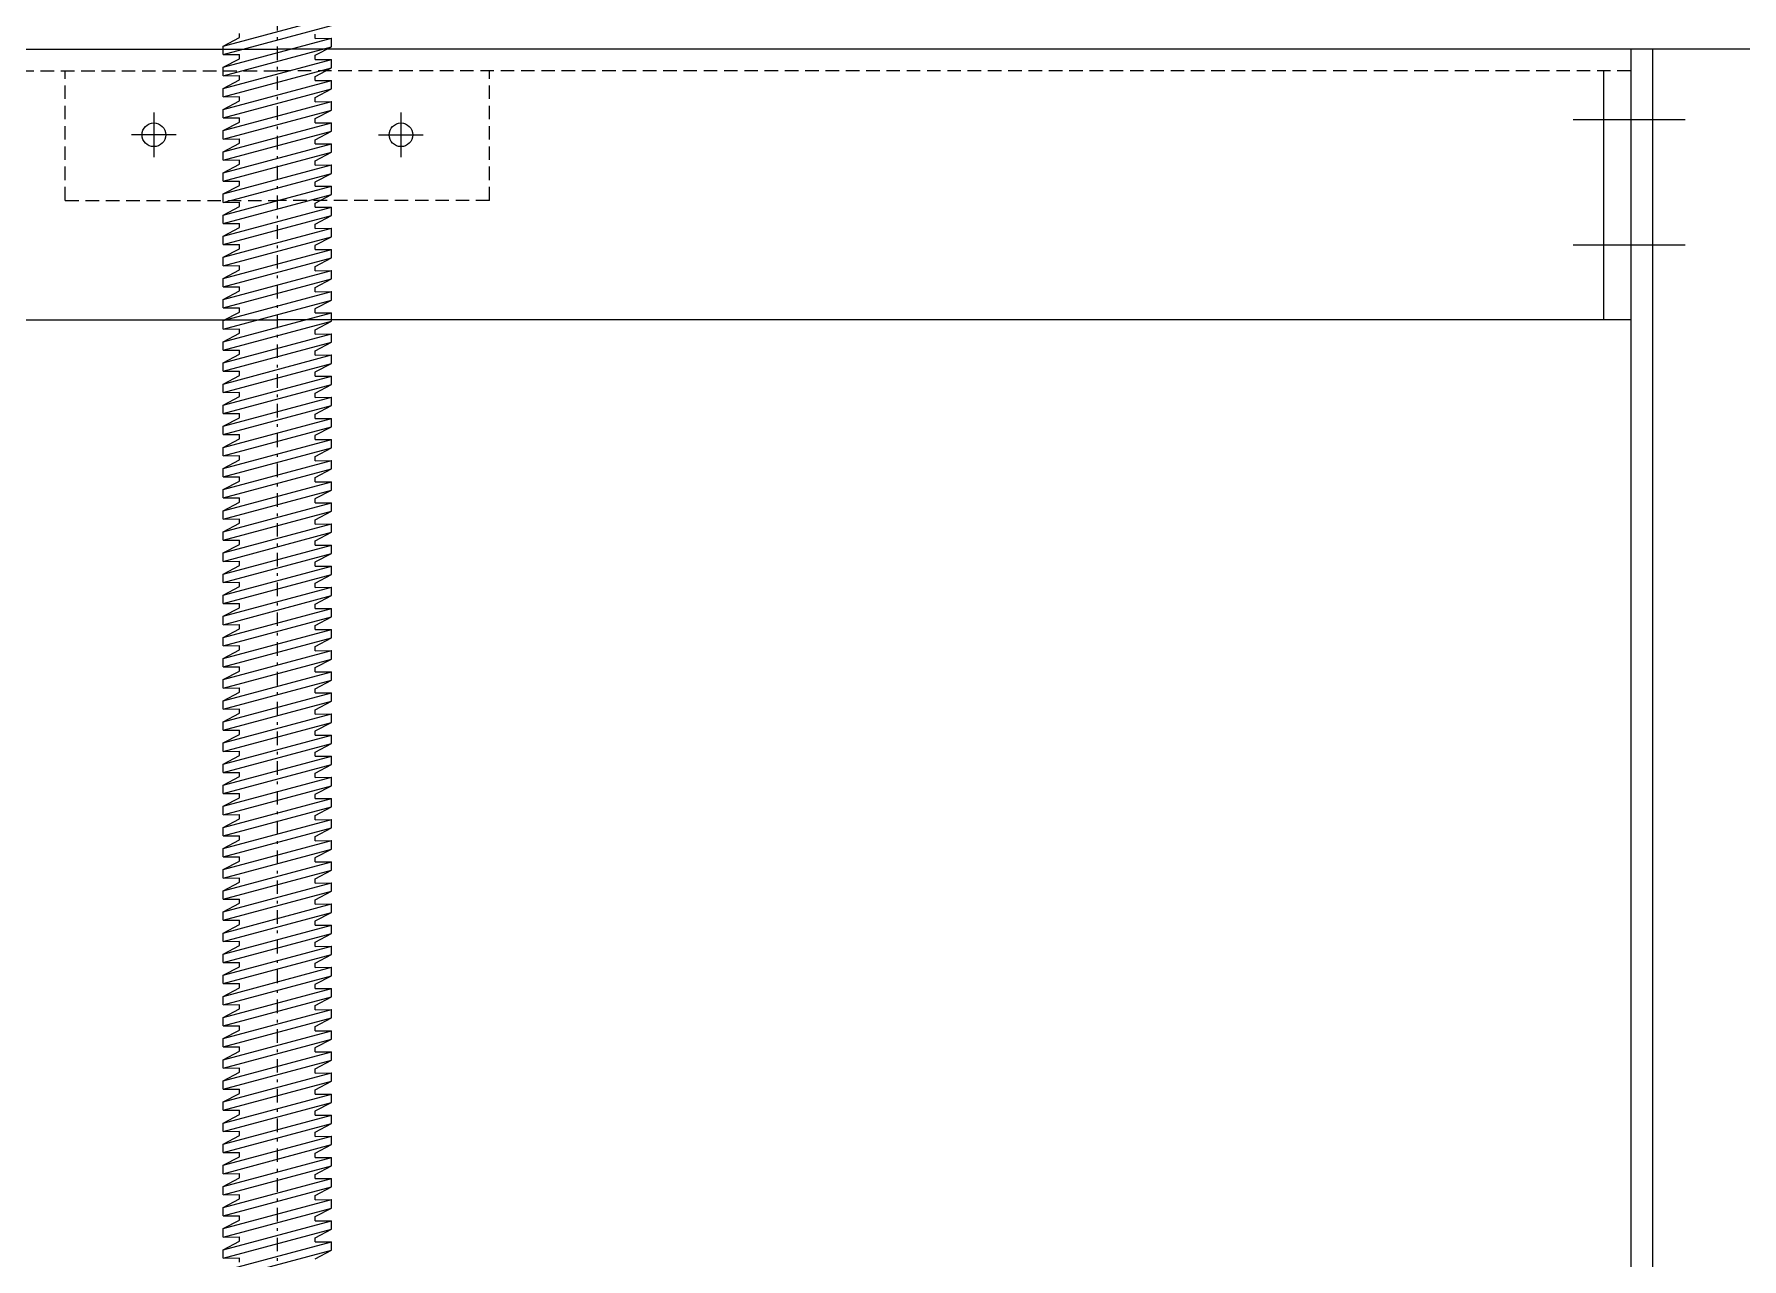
# Model space of a CAD drawing. Header units: metres. Extents: x -50 to 791, y -689 to 584.
# Drawn here: x 114 to 177.1, y 486.5 to 531.8 of the extents above; entities that cross this region are included whole.
import ezdxf

# ---------------------------------------------------------------- set-up
doc = ezdxf.new("R2010")
doc.units = ezdxf.units.M
doc.header["$MEASUREMENT"] = 0
doc.linetypes.add('DASHDOT', pattern=[1, 0.5, -0.25, 0, -0.25])
doc.linetypes.add('DASHED', pattern=[0.75, 0.5, -0.25])

msp = doc.modelspace()

# ---------------------------------------------------------------- linework, layer by layer
at = {"color": 5, "linetype": 'DASHDOT'}
msp.add_line((122.991508, 226.120706), (122.991508, 574), dxfattribs=at)
at = {"color": 1}
for p, q in [((120.991508, 531.337882), (124.991508, 532.409679)), ((120.991508, 531.0273), (124.991508, 532.099096)), ((120.991508, 531.337882), (121.591508, 531.653943)), ((120.991508, 530.557882), (124.991508, 531.629679)), ((120.991508, 531.0273), (120.991508, 531.337882)), ((120.991508, 530.2473), (124.991508, 531.319096)), ((121.591508, 531.653943), (121.591508, 531.809235)), ((124.391508, 531.624201), (124.391508, 531.779493)), ((124.391508, 531.624201), (124.991508, 531.629679)), ((124.391508, 531.003035), (124.991508, 531.319096)), ((124.991508, 531.319096), (124.991508, 531.629679)), ((120.991508, 531.0273), (121.591508, 531.032778)), ((120.991508, 530.557882), (121.591508, 530.873943)), ((120.991508, 529.777882), (124.991508, 530.849679)), ((121.591508, 530.873943), (121.591508, 531.029235)), ((124.391508, 530.844201), (124.391508, 530.999493)), ((124.391508, 530.844201), (124.991508, 530.849679)), ((124.991508, 530.539096), (124.991508, 530.849679)), ((120.991508, 530.2473), (120.991508, 530.557882)), ((120.991508, 529.4673), (124.991508, 530.539096)), ((120.991508, 530.2473), (121.591508, 530.252778)), ((120.991508, 529.777882), (121.591508, 530.093943)), ((120.991508, 528.997882), (124.991508, 530.069679)), ((121.591508, 530.093943), (121.591508, 530.249235)), ((124.391508, 530.223035), (124.991508, 530.539096)), ((124.391508, 530.064201), (124.391508, 530.219493)), ((124.391508, 530.064201), (124.991508, 530.069679)), ((124.991508, 529.759096), (124.991508, 530.069679)), ((120.991508, 529.4673), (120.991508, 529.777882)), ((120.991508, 528.6873), (124.991508, 529.759096)), ((120.991508, 529.4673), (121.591508, 529.472778)), ((120.991508, 528.997882), (121.591508, 529.313943)), ((121.591508, 529.313943), (121.591508, 529.469235)), ((124.391508, 529.443035), (124.991508, 529.759096)), ((124.391508, 529.284201), (124.391508, 529.439493)), ((118.427393, 528.889412), (118.427393, 527.236817)), ((120.991508, 528.217882), (124.991508, 529.289679)), ((120.991508, 528.6873), (120.991508, 528.997882)), ((120.991508, 527.9073), (124.991508, 528.979096)), ((120.991508, 528.6873), (121.591508, 528.692778)), ((121.591508, 528.533943), (121.591508, 528.689235)), ((124.391508, 529.284201), (124.991508, 529.289679)), ((124.391508, 528.663035), (124.991508, 528.979096)), ((124.991508, 528.979096), (124.991508, 529.289679)), ((127.555623, 528.889412), (127.555623, 527.236817)), ((119.253691, 528.063114), (117.601096, 528.063114)), ((120.991508, 528.217882), (121.591508, 528.533943)), ((120.991508, 527.437882), (124.991508, 528.509679)), ((120.991508, 527.9073), (120.991508, 528.217882)), ((120.991508, 527.1273), (124.991508, 528.199096)), ((124.391508, 528.504201), (124.391508, 528.659493)), ((124.391508, 528.504201), (124.991508, 528.509679)), ((124.391508, 527.883035), (124.991508, 528.199096)), ((124.991508, 528.199096), (124.991508, 528.509679)), ((126.729326, 528.063114), (128.381921, 528.063114)), ((120.991508, 527.9073), (121.591508, 527.912778)), ((120.991508, 527.437882), (121.591508, 527.753943)), ((120.991508, 526.657882), (124.991508, 527.729679)), ((120.991508, 527.1273), (120.991508, 527.437882)), ((120.991508, 526.3473), (124.991508, 527.419096)), ((121.591508, 527.753943), (121.591508, 527.909235)), ((124.391508, 527.724201), (124.391508, 527.879493)), ((124.391508, 527.724201), (124.991508, 527.729679)), ((124.391508, 527.103035), (124.991508, 527.419096)), ((124.991508, 527.419096), (124.991508, 527.729679)), ((120.991508, 527.1273), (121.591508, 527.132778)), ((120.991508, 526.657882), (121.591508, 526.973943)), ((120.991508, 525.877882), (124.991508, 526.949679)), ((121.591508, 526.973943), (121.591508, 527.129235)), ((124.391508, 526.944201), (124.391508, 527.099493)), ((124.391508, 526.944201), (124.991508, 526.949679)), ((124.991508, 526.639096), (124.991508, 526.949679)), ((120.991508, 526.3473), (120.991508, 526.657882)), ((120.991508, 525.5673), (124.991508, 526.639096)), ((120.991508, 526.3473), (121.591508, 526.352778)), ((120.991508, 525.877882), (121.591508, 526.193943)), ((120.991508, 525.097882), (124.991508, 526.169679)), ((121.591508, 526.193943), (121.591508, 526.349235)), ((124.391508, 526.323035), (124.991508, 526.639096)), ((124.391508, 526.164201), (124.391508, 526.319493)), ((124.391508, 526.164201), (124.991508, 526.169679)), ((124.991508, 525.859096), (124.991508, 526.169679)), ((120.991508, 525.5673), (120.991508, 525.877882)), ((120.991508, 524.7873), (124.991508, 525.859096)), ((120.991508, 525.5673), (121.591508, 525.572778)), ((121.591508, 525.413943), (121.591508, 525.569235)), ((124.391508, 525.543035), (124.991508, 525.859096)), ((124.391508, 525.384201), (124.391508, 525.539493)), ((120.991508, 525.097882), (121.591508, 525.413943)), ((120.991508, 524.317882), (124.991508, 525.389679)), ((120.991508, 524.7873), (120.991508, 525.097882)), ((120.991508, 524.0073), (124.991508, 525.079096)), ((124.391508, 525.384201), (124.991508, 525.389679)), ((124.391508, 524.763035), (124.991508, 525.079096)), ((124.991508, 525.079096), (124.991508, 525.389679)), ((120.991508, 524.7873), (121.591508, 524.792778)), ((120.991508, 524.317882), (121.591508, 524.633943)), ((120.991508, 523.537882), (124.991508, 524.609679)), ((120.991508, 524.0073), (120.991508, 524.317882)), ((120.991508, 523.2273), (124.991508, 524.299096)), ((121.591508, 524.633943), (121.591508, 524.789235)), ((124.391508, 524.604201), (124.391508, 524.759493)), ((124.391508, 524.604201), (124.991508, 524.609679)), ((124.391508, 523.983035), (124.991508, 524.299096)), ((124.991508, 524.299096), (124.991508, 524.609679)), ((120.991508, 524.0073), (121.591508, 524.012778)), ((120.991508, 523.537882), (121.591508, 523.853943)), ((120.991508, 522.757882), (124.991508, 523.829679)), ((121.591508, 523.853943), (121.591508, 524.009235)), ((124.391508, 523.824201), (124.391508, 523.979493)), ((124.391508, 523.824201), (124.991508, 523.829679)), ((124.991508, 523.519096), (124.991508, 523.829679)), ((120.991508, 523.2273), (120.991508, 523.537882)), ((120.991508, 522.4473), (124.991508, 523.519096)), ((120.991508, 523.2273), (121.591508, 523.232778)), ((120.991508, 522.757882), (121.591508, 523.073943)), ((120.991508, 521.977882), (124.991508, 523.049679)), ((121.591508, 523.073943), (121.591508, 523.229235)), ((124.391508, 523.203035), (124.991508, 523.519096)), ((124.391508, 523.044201), (124.391508, 523.199493)), ((124.391508, 523.044201), (124.991508, 523.049679)), ((124.991508, 522.739096), (124.991508, 523.049679)), ((120.991508, 522.4473), (120.991508, 522.757882)), ((120.991508, 521.6673), (124.991508, 522.739096)), ((120.991508, 522.4473), (121.591508, 522.452778)), ((121.591508, 522.293943), (121.591508, 522.449235)), ((124.391508, 522.423035), (124.991508, 522.739096)), ((124.391508, 522.264201), (124.391508, 522.419493)), ((120.991508, 521.977882), (121.591508, 522.293943)), ((120.991508, 521.197882), (124.991508, 522.269679)), ((120.991508, 521.6673), (120.991508, 521.977882)), ((120.991508, 520.8873), (124.991508, 521.959096)), ((124.391508, 522.264201), (124.991508, 522.269679)), ((124.391508, 521.643035), (124.991508, 521.959096)), ((124.991508, 521.959096), (124.991508, 522.269679)), ((120.991508, 521.6673), (121.591508, 521.672778)), ((120.991508, 521.197882), (121.591508, 521.513943)), ((120.991508, 520.417882), (124.991508, 521.489679)), ((120.991508, 520.8873), (120.991508, 521.197882)), ((120.991508, 520.1073), (124.991508, 521.179096)), ((121.591508, 521.513943), (121.591508, 521.669235)), ((124.391508, 521.484201), (124.391508, 521.639493)), ((124.391508, 521.484201), (124.991508, 521.489679)), ((124.391508, 520.863035), (124.991508, 521.179096)), ((124.991508, 521.179096), (124.991508, 521.489679)), ((120.991508, 520.8873), (121.591508, 520.892778)), ((120.991508, 520.417882), (121.591508, 520.733943)), ((120.991508, 519.637882), (124.991508, 520.709679)), ((121.591508, 520.733943), (121.591508, 520.889235)), ((124.391508, 520.704201), (124.391508, 520.859493)), ((124.391508, 520.704201), (124.991508, 520.709679)), ((124.991508, 520.399096), (124.991508, 520.709679)), ((120.991508, 520.1073), (120.991508, 520.417882)), ((120.991508, 519.3273), (124.991508, 520.399096)), ((120.991508, 520.1073), (121.591508, 520.112778)), ((120.991508, 519.637882), (121.591508, 519.953943)), ((120.991508, 518.857882), (124.991508, 519.929679)), ((121.591508, 519.953943), (121.591508, 520.109235)), ((124.391508, 520.083035), (124.991508, 520.399096)), ((124.391508, 519.924201), (124.391508, 520.079493)), ((124.391508, 519.924201), (124.991508, 519.929679)), ((124.991508, 519.619096), (124.991508, 519.929679)), ((120.991508, 519.3273), (120.991508, 519.637882)), ((120.991508, 518.5473), (124.991508, 519.619096)), ((120.991508, 519.3273), (121.591508, 519.332778)), ((121.591508, 519.173943), (121.591508, 519.329235)), ((124.391508, 519.303035), (124.991508, 519.619096)), ((124.391508, 519.144201), (124.391508, 519.299493)), ((120.991508, 518.857882), (121.591508, 519.173943)), ((120.991508, 518.077882), (124.991508, 519.149679)), ((120.991508, 518.5473), (120.991508, 518.857882)), ((120.991508, 517.7673), (124.991508, 518.839096)), ((124.391508, 519.144201), (124.991508, 519.149679)), ((124.391508, 518.523035), (124.991508, 518.839096)), ((124.991508, 518.839096), (124.991508, 519.149679)), ((120.991508, 518.5473), (121.591508, 518.552778)), ((120.991508, 518.077882), (121.591508, 518.393943)), ((120.991508, 517.297882), (124.991508, 518.369679)), ((120.991508, 517.7673), (120.991508, 518.077882)), ((120.991508, 516.9873), (124.991508, 518.059096)), ((121.591508, 518.393943), (121.591508, 518.549235)), ((124.391508, 518.364201), (124.391508, 518.519493)), ((124.391508, 518.364201), (124.991508, 518.369679)), ((124.391508, 517.743035), (124.991508, 518.059096)), ((124.991508, 518.059096), (124.991508, 518.369679)), ((120.991508, 517.7673), (121.591508, 517.772778)), ((120.991508, 517.297882), (121.591508, 517.613943)), ((120.991508, 516.517882), (124.991508, 517.589679)), ((121.591508, 517.613943), (121.591508, 517.769235)), ((124.391508, 517.584201), (124.391508, 517.739493)), ((124.391508, 517.584201), (124.991508, 517.589679)), ((124.991508, 517.279096), (124.991508, 517.589679)), ((120.991508, 516.9873), (120.991508, 517.297882)), ((120.991508, 516.2073), (124.991508, 517.279096)), ((120.991508, 516.9873), (121.591508, 516.992778)), ((120.991508, 516.517882), (121.591508, 516.833943)), ((120.991508, 515.737882), (124.991508, 516.809679)), ((121.591508, 516.833943), (121.591508, 516.989235)), ((124.391508, 516.963035), (124.991508, 517.279096)), ((124.391508, 516.804201), (124.391508, 516.959493)), ((124.391508, 516.804201), (124.991508, 516.809679)), ((124.991508, 516.499096), (124.991508, 516.809679)), ((120.991508, 516.2073), (120.991508, 516.517882)), ((120.991508, 515.4273), (124.991508, 516.499096)), ((120.991508, 516.2073), (121.591508, 516.212778)), ((121.591508, 516.053943), (121.591508, 516.209235)), ((124.391508, 516.183035), (124.991508, 516.499096)), ((124.391508, 516.024201), (124.391508, 516.179493)), ((120.991508, 515.737882), (121.591508, 516.053943)), ((120.991508, 514.957882), (124.991508, 516.029679)), ((120.991508, 515.4273), (120.991508, 515.737882)), ((120.991508, 514.6473), (124.991508, 515.719096)), ((120.991508, 515.4273), (121.591508, 515.432778)), ((121.591508, 515.273943), (121.591508, 515.429235)), ((124.391508, 516.024201), (124.991508, 516.029679)), ((124.391508, 515.403035), (124.991508, 515.719096)), ((124.991508, 515.719096), (124.991508, 516.029679)), ((120.991508, 514.957882), (121.591508, 515.273943)), ((120.991508, 514.177882), (124.991508, 515.249679)), ((120.991508, 514.6473), (120.991508, 514.957882)), ((120.991508, 513.8673), (124.991508, 514.939096)), ((124.391508, 515.244201), (124.391508, 515.399493)), ((124.391508, 515.244201), (124.991508, 515.249679)), ((124.391508, 514.623035), (124.991508, 514.939096)), ((124.991508, 514.939096), (124.991508, 515.249679)), ((120.991508, 514.6473), (121.591508, 514.652778)), ((120.991508, 514.177882), (121.591508, 514.493943)), ((120.991508, 513.397882), (124.991508, 514.469679)), ((120.991508, 513.8673), (120.991508, 514.177882)), ((121.591508, 514.493943), (121.591508, 514.649235)), ((124.391508, 514.464201), (124.391508, 514.619493)), ((124.391508, 514.464201), (124.991508, 514.469679)), ((124.991508, 514.159096), (124.991508, 514.469679)), ((120.991508, 513.0873), (124.991508, 514.159096)), ((120.991508, 513.8673), (121.591508, 513.872778)), ((120.991508, 513.397882), (121.591508, 513.713943)), ((120.991508, 512.617882), (124.991508, 513.689679)), ((121.591508, 513.713943), (121.591508, 513.869235)), ((124.391508, 513.843035), (124.991508, 514.159096)), ((124.391508, 513.684201), (124.391508, 513.839493)), ((124.391508, 513.684201), (124.991508, 513.689679)), ((124.991508, 513.379096), (124.991508, 513.689679)), ((120.991508, 513.0873), (120.991508, 513.397882)), ((120.991508, 512.3073), (124.991508, 513.379096)), ((120.991508, 513.0873), (121.591508, 513.092778)), ((120.991508, 512.617882), (121.591508, 512.933943)), ((120.991508, 511.837882), (124.991508, 512.909679)), ((121.591508, 512.933943), (121.591508, 513.089235)), ((124.391508, 513.063035), (124.991508, 513.379096)), ((124.391508, 512.904201), (124.391508, 513.059493)), ((124.391508, 512.904201), (124.991508, 512.909679)), ((124.991508, 512.599096), (124.991508, 512.909679)), ((120.991508, 512.3073), (120.991508, 512.617882)), ((120.991508, 511.5273), (124.991508, 512.599096)), ((120.991508, 512.3073), (121.591508, 512.312778)), ((121.591508, 512.153943), (121.591508, 512.309235)), ((124.391508, 512.283035), (124.991508, 512.599096)), ((124.391508, 512.124201), (124.391508, 512.279493)), ((120.991508, 511.837882), (121.591508, 512.153943)), ((120.991508, 511.057882), (124.991508, 512.129679)), ((120.991508, 511.5273), (120.991508, 511.837882)), ((120.991508, 510.7473), (124.991508, 511.819096)), ((124.391508, 512.124201), (124.991508, 512.129679)), ((124.391508, 511.503035), (124.991508, 511.819096)), ((124.991508, 511.819096), (124.991508, 512.129679)), ((120.991508, 511.5273), (121.591508, 511.532778)), ((120.991508, 511.057882), (121.591508, 511.373943)), ((120.991508, 510.277882), (124.991508, 511.349679)), ((120.991508, 510.7473), (120.991508, 511.057882)), ((120.991508, 509.9673), (124.991508, 511.039096)), ((121.591508, 511.373943), (121.591508, 511.529235)), ((124.391508, 511.344201), (124.391508, 511.499493)), ((124.391508, 511.344201), (124.991508, 511.349679)), ((124.391508, 510.723035), (124.991508, 511.039096)), ((124.991508, 511.039096), (124.991508, 511.349679)), ((120.991508, 510.7473), (121.591508, 510.752778)), ((120.991508, 510.277882), (121.591508, 510.593943)), ((120.991508, 509.497882), (124.991508, 510.569679)), ((121.591508, 510.593943), (121.591508, 510.749235)), ((124.391508, 510.564201), (124.391508, 510.719493)), ((124.391508, 510.564201), (124.991508, 510.569679)), ((124.991508, 510.259096), (124.991508, 510.569679)), ((120.991508, 509.9673), (120.991508, 510.277882)), ((120.991508, 509.1873), (124.991508, 510.259096)), ((120.991508, 509.9673), (121.591508, 509.972778)), ((120.991508, 509.497882), (121.591508, 509.813943)), ((120.991508, 508.717882), (124.991508, 509.789679)), ((121.591508, 509.813943), (121.591508, 509.969235)), ((124.391508, 509.943035), (124.991508, 510.259096)), ((124.391508, 509.784201), (124.391508, 509.939493)), ((124.391508, 509.784201), (124.991508, 509.789679)), ((124.991508, 509.479096), (124.991508, 509.789679)), ((120.991508, 509.1873), (120.991508, 509.497882)), ((120.991508, 508.4073), (124.991508, 509.479096)), ((120.991508, 509.1873), (121.591508, 509.192778)), ((121.591508, 509.033943), (121.591508, 509.189235)), ((124.391508, 509.163035), (124.991508, 509.479096)), ((124.391508, 509.004201), (124.391508, 509.159493)), ((120.991508, 508.717882), (121.591508, 509.033943)), ((120.991508, 507.937882), (124.991508, 509.009679)), ((120.991508, 508.4073), (120.991508, 508.717882)), ((120.991508, 507.6273), (124.991508, 508.699096)), ((124.391508, 509.004201), (124.991508, 509.009679)), ((124.391508, 508.383035), (124.991508, 508.699096)), ((124.991508, 508.699096), (124.991508, 509.009679)), ((120.991508, 508.4073), (121.591508, 508.412778)), ((120.991508, 507.937882), (121.591508, 508.253943)), ((120.991508, 507.157882), (124.991508, 508.229679)), ((120.991508, 507.6273), (120.991508, 507.937882)), ((120.991508, 506.8473), (124.991508, 507.919096)), ((121.591508, 508.253943), (121.591508, 508.409235)), ((124.391508, 508.224201), (124.391508, 508.379493)), ((124.391508, 508.224201), (124.991508, 508.229679)), ((124.391508, 507.603035), (124.991508, 507.919096)), ((124.991508, 507.919096), (124.991508, 508.229679)), ((120.991508, 507.6273), (121.591508, 507.632778)), ((120.991508, 507.157882), (121.591508, 507.473943)), ((120.991508, 506.377882), (124.991508, 507.449679)), ((121.591508, 507.473943), (121.591508, 507.629235)), ((124.391508, 507.444201), (124.391508, 507.599493)), ((124.391508, 507.444201), (124.991508, 507.449679)), ((124.991508, 507.139096), (124.991508, 507.449679)), ((120.991508, 506.8473), (120.991508, 507.157882)), ((120.991508, 506.0673), (124.991508, 507.139096)), ((120.991508, 506.8473), (121.591508, 506.852778)), ((120.991508, 506.377882), (121.591508, 506.693943)), ((120.991508, 505.597882), (124.991508, 506.669679)), ((121.591508, 506.693943), (121.591508, 506.849235)), ((124.391508, 506.823035), (124.991508, 507.139096)), ((124.391508, 506.664201), (124.391508, 506.819493)), ((124.391508, 506.664201), (124.991508, 506.669679)), ((124.991508, 506.359096), (124.991508, 506.669679)), ((120.991508, 506.0673), (120.991508, 506.377882)), ((120.991508, 505.2873), (124.991508, 506.359096)), ((120.991508, 506.0673), (121.591508, 506.072778)), ((121.591508, 505.913943), (121.591508, 506.069235)), ((124.391508, 506.043035), (124.991508, 506.359096)), ((124.391508, 505.884201), (124.391508, 506.039493)), ((120.991508, 505.597882), (121.591508, 505.913943)), ((120.991508, 504.817882), (124.991508, 505.889679)), ((120.991508, 505.2873), (120.991508, 505.597882)), ((120.991508, 504.5073), (124.991508, 505.579096)), ((124.391508, 505.884201), (124.991508, 505.889679)), ((124.391508, 505.263035), (124.991508, 505.579096)), ((124.991508, 505.579096), (124.991508, 505.889679)), ((120.991508, 505.2873), (121.591508, 505.292778)), ((120.991508, 504.817882), (121.591508, 505.133943)), ((120.991508, 504.037882), (124.991508, 505.109679)), ((120.991508, 504.5073), (120.991508, 504.817882)), ((120.991508, 503.7273), (124.991508, 504.799096)), ((121.591508, 505.133943), (121.591508, 505.289235)), ((124.391508, 505.104201), (124.391508, 505.259493)), ((124.391508, 505.104201), (124.991508, 505.109679)), ((124.391508, 504.483035), (124.991508, 504.799096)), ((124.991508, 504.799096), (124.991508, 505.109679)), ((120.991508, 504.5073), (121.591508, 504.512778)), ((120.991508, 504.037882), (121.591508, 504.353943)), ((120.991508, 503.257882), (124.991508, 504.329679)), ((121.591508, 504.353943), (121.591508, 504.509235)), ((124.391508, 504.324201), (124.391508, 504.479493)), ((124.391508, 504.324201), (124.991508, 504.329679)), ((124.991508, 504.019096), (124.991508, 504.329679)), ((120.991508, 503.7273), (120.991508, 504.037882)), ((120.991508, 502.9473), (124.991508, 504.019096)), ((120.991508, 503.7273), (121.591508, 503.732778)), ((120.991508, 503.257882), (121.591508, 503.573943)), ((120.991508, 502.477882), (124.991508, 503.549679)), ((121.591508, 503.573943), (121.591508, 503.729235)), ((124.391508, 503.703035), (124.991508, 504.019096)), ((124.391508, 503.544201), (124.391508, 503.699493)), ((124.391508, 503.544201), (124.991508, 503.549679)), ((124.991508, 503.239096), (124.991508, 503.549679)), ((120.991508, 502.9473), (120.991508, 503.257882)), ((120.991508, 502.1673), (124.991508, 503.239096)), ((120.991508, 502.9473), (121.591508, 502.952778)), ((121.591508, 502.793943), (121.591508, 502.949235)), ((124.391508, 502.923035), (124.991508, 503.239096)), ((124.391508, 502.764201), (124.391508, 502.919493)), ((120.991508, 502.477882), (121.591508, 502.793943)), ((120.991508, 501.697882), (124.991508, 502.769679)), ((120.991508, 502.1673), (120.991508, 502.477882)), ((120.991508, 501.3873), (124.991508, 502.459096)), ((124.391508, 502.764201), (124.991508, 502.769679)), ((124.391508, 502.143035), (124.991508, 502.459096)), ((124.991508, 502.459096), (124.991508, 502.769679)), ((120.991508, 502.1673), (121.591508, 502.172778)), ((120.991508, 501.697882), (121.591508, 502.013943)), ((120.991508, 500.917882), (124.991508, 501.989679)), ((120.991508, 501.3873), (120.991508, 501.697882)), ((120.991508, 500.6073), (124.991508, 501.679096)), ((121.591508, 502.013943), (121.591508, 502.169235)), ((124.391508, 501.984201), (124.391508, 502.139493)), ((124.391508, 501.984201), (124.991508, 501.989679)), ((124.391508, 501.363035), (124.991508, 501.679096)), ((124.991508, 501.679096), (124.991508, 501.989679)), ((120.991508, 501.3873), (121.591508, 501.392778)), ((120.991508, 500.917882), (121.591508, 501.233943)), ((120.991508, 500.137882), (124.991508, 501.209679)), ((120.991508, 500.6073), (120.991508, 500.917882)), ((121.591508, 501.233943), (121.591508, 501.389235)), ((124.391508, 501.204201), (124.391508, 501.359493)), ((124.391508, 501.204201), (124.991508, 501.209679)), ((124.991508, 500.899096), (124.991508, 501.209679)), ((120.991508, 499.8273), (124.991508, 500.899096)), ((120.991508, 500.6073), (121.591508, 500.612778)), ((120.991508, 500.137882), (121.591508, 500.453943)), ((120.991508, 499.357882), (124.991508, 500.429679)), ((121.591508, 500.453943), (121.591508, 500.609235)), ((124.391508, 500.583035), (124.991508, 500.899096)), ((124.391508, 500.424201), (124.391508, 500.579493)), ((124.391508, 500.424201), (124.991508, 500.429679)), ((124.991508, 500.119096), (124.991508, 500.429679)), ((120.991508, 499.8273), (120.991508, 500.137882)), ((120.991508, 499.0473), (124.991508, 500.119096)), ((120.991508, 499.8273), (121.591508, 499.832778)), ((120.991508, 499.357882), (121.591508, 499.673943)), ((121.591508, 499.673943), (121.591508, 499.829235)), ((124.391508, 499.803035), (124.991508, 500.119096)), ((124.391508, 499.644201), (124.391508, 499.799493)), ((120.991508, 498.577882), (124.991508, 499.649679)), ((120.991508, 499.0473), (120.991508, 499.357882)), ((120.991508, 498.2673), (124.991508, 499.339096)), ((120.991508, 499.0473), (121.591508, 499.052778)), ((121.591508, 498.893943), (121.591508, 499.049235)), ((124.391508, 499.644201), (124.991508, 499.649679)), ((124.391508, 499.023035), (124.991508, 499.339096)), ((124.991508, 499.339096), (124.991508, 499.649679)), ((120.991508, 498.577882), (121.591508, 498.893943)), ((120.991508, 497.797882), (124.991508, 498.869679)), ((120.991508, 498.2673), (120.991508, 498.577882)), ((120.991508, 497.4873), (124.991508, 498.559096)), ((124.391508, 498.864201), (124.391508, 499.019493)), ((124.391508, 498.864201), (124.991508, 498.869679)), ((124.391508, 498.243035), (124.991508, 498.559096)), ((124.991508, 498.559096), (124.991508, 498.869679)), ((120.991508, 498.2673), (121.591508, 498.272778)), ((120.991508, 497.797882), (121.591508, 498.113943)), ((120.991508, 497.017882), (124.991508, 498.089679)), ((120.991508, 497.4873), (120.991508, 497.797882)), ((120.991508, 496.7073), (124.991508, 497.779096)), ((121.591508, 498.113943), (121.591508, 498.269235)), ((124.391508, 498.084201), (124.391508, 498.239493)), ((124.391508, 498.084201), (124.991508, 498.089679)), ((124.391508, 497.463035), (124.991508, 497.779096)), ((124.991508, 497.779096), (124.991508, 498.089679)), ((120.991508, 497.4873), (121.591508, 497.492778)), ((120.991508, 497.017882), (121.591508, 497.333943)), ((120.991508, 496.237882), (124.991508, 497.309679)), ((121.591508, 497.333943), (121.591508, 497.489235)), ((124.391508, 497.304201), (124.391508, 497.459493)), ((124.391508, 497.304201), (124.991508, 497.309679)), ((124.991508, 496.999096), (124.991508, 497.309679)), ((120.991508, 496.7073), (120.991508, 497.017882)), ((120.991508, 495.9273), (124.991508, 496.999096)), ((120.991508, 496.7073), (121.591508, 496.712778)), ((120.991508, 496.237882), (121.591508, 496.553943)), ((120.991508, 495.457882), (124.991508, 496.529679)), ((121.591508, 496.553943), (121.591508, 496.709235)), ((124.391508, 496.683035), (124.991508, 496.999096)), ((124.391508, 496.524201), (124.391508, 496.679493)), ((124.391508, 496.524201), (124.991508, 496.529679)), ((124.991508, 496.219096), (124.991508, 496.529679)), ((120.991508, 495.9273), (120.991508, 496.237882)), ((120.991508, 495.1473), (124.991508, 496.219096)), ((120.991508, 495.9273), (121.591508, 495.932778)), ((121.591508, 495.773943), (121.591508, 495.929235)), ((124.391508, 495.903035), (124.991508, 496.219096)), ((124.391508, 495.744201), (124.391508, 495.899493)), ((120.991508, 495.457882), (121.591508, 495.773943)), ((120.991508, 494.677882), (124.991508, 495.749679)), ((120.991508, 495.1473), (120.991508, 495.457882)), ((120.991508, 494.3673), (124.991508, 495.439096)), ((124.391508, 495.744201), (124.991508, 495.749679)), ((124.391508, 495.123035), (124.991508, 495.439096)), ((124.991508, 495.439096), (124.991508, 495.749679)), ((120.991508, 495.1473), (121.591508, 495.152778)), ((120.991508, 494.677882), (121.591508, 494.993943)), ((120.991508, 493.897882), (124.991508, 494.969679)), ((120.991508, 494.3673), (120.991508, 494.677882)), ((120.991508, 493.5873), (124.991508, 494.659096)), ((121.591508, 494.993943), (121.591508, 495.149235)), ((124.391508, 494.964201), (124.391508, 495.119493)), ((124.391508, 494.964201), (124.991508, 494.969679)), ((124.391508, 494.343035), (124.991508, 494.659096)), ((124.991508, 494.659096), (124.991508, 494.969679)), ((120.991508, 494.3673), (121.591508, 494.372778)), ((120.991508, 493.897882), (121.591508, 494.213943)), ((120.991508, 493.117882), (124.991508, 494.189679)), ((121.591508, 494.213943), (121.591508, 494.369235)), ((124.391508, 494.184201), (124.391508, 494.339493)), ((124.391508, 494.184201), (124.991508, 494.189679)), ((124.991508, 493.879096), (124.991508, 494.189679)), ((120.991508, 493.5873), (120.991508, 493.897882)), ((120.991508, 492.8073), (124.991508, 493.879096)), ((120.991508, 493.5873), (121.591508, 493.592778)), ((120.991508, 493.117882), (121.591508, 493.433943)), ((120.991508, 492.337882), (124.991508, 493.409679)), ((121.591508, 493.433943), (121.591508, 493.589235)), ((124.391508, 493.563035), (124.991508, 493.879096)), ((124.391508, 493.404201), (124.391508, 493.559493)), ((124.391508, 493.404201), (124.991508, 493.409679)), ((124.991508, 493.099096), (124.991508, 493.409679)), ((120.991508, 492.8073), (120.991508, 493.117882)), ((120.991508, 492.0273), (124.991508, 493.099096)), ((120.991508, 492.8073), (121.591508, 492.812778)), ((121.591508, 492.653943), (121.591508, 492.809235)), ((124.391508, 492.783035), (124.991508, 493.099096)), ((124.391508, 492.624201), (124.391508, 492.779493)), ((120.991508, 492.337882), (121.591508, 492.653943)), ((120.991508, 491.557882), (124.991508, 492.629679)), ((120.991508, 492.0273), (120.991508, 492.337882)), ((120.991508, 491.2473), (124.991508, 492.319096)), ((124.391508, 492.624201), (124.991508, 492.629679)), ((124.391508, 492.003035), (124.991508, 492.319096)), ((124.991508, 492.319096), (124.991508, 492.629679)), ((120.991508, 492.0273), (121.591508, 492.032778)), ((120.991508, 491.557882), (121.591508, 491.873943)), ((120.991508, 490.777882), (124.991508, 491.849679)), ((120.991508, 491.2473), (120.991508, 491.557882)), ((120.991508, 490.4673), (124.991508, 491.539096)), ((121.591508, 491.873943), (121.591508, 492.029235)), ((124.391508, 491.844201), (124.391508, 491.999493)), ((124.391508, 491.844201), (124.991508, 491.849679)), ((124.391508, 491.223035), (124.991508, 491.539096)), ((124.991508, 491.539096), (124.991508, 491.849679)), ((120.991508, 491.2473), (121.591508, 491.252778)), ((120.991508, 490.777882), (121.591508, 491.093943)), ((120.991508, 489.997882), (124.991508, 491.069679)), ((121.591508, 491.093943), (121.591508, 491.249235)), ((124.391508, 491.064201), (124.391508, 491.219493)), ((124.391508, 491.064201), (124.991508, 491.069679)), ((124.991508, 490.759096), (124.991508, 491.069679)), ((120.991508, 490.4673), (120.991508, 490.777882)), ((120.991508, 489.6873), (124.991508, 490.759096)), ((120.991508, 490.4673), (121.591508, 490.472778)), ((120.991508, 489.997882), (121.591508, 490.313943)), ((120.991508, 489.217882), (124.991508, 490.289679)), ((121.591508, 490.313943), (121.591508, 490.469235)), ((124.391508, 490.443035), (124.991508, 490.759096)), ((124.391508, 490.284201), (124.391508, 490.439493)), ((124.391508, 490.284201), (124.991508, 490.289679)), ((124.991508, 489.979096), (124.991508, 490.289679)), ((120.991508, 489.6873), (120.991508, 489.997882)), ((120.991508, 488.9073), (124.991508, 489.979096)), ((120.991508, 489.6873), (121.591508, 489.692778)), ((121.591508, 489.533943), (121.591508, 489.689235)), ((124.391508, 489.663035), (124.991508, 489.979096)), ((124.391508, 489.504201), (124.391508, 489.659493)), ((120.991508, 489.217882), (121.591508, 489.533943)), ((120.991508, 488.437882), (124.991508, 489.509679)), ((120.991508, 488.9073), (120.991508, 489.217882)), ((120.991508, 488.1273), (124.991508, 489.199096)), ((124.391508, 489.504201), (124.991508, 489.509679)), ((124.391508, 488.883035), (124.991508, 489.199096)), ((124.991508, 489.199096), (124.991508, 489.509679)), ((120.991508, 488.9073), (121.591508, 488.912778)), ((120.991508, 488.437882), (121.591508, 488.753943)), ((120.991508, 487.657882), (124.991508, 488.729679)), ((120.991508, 488.1273), (120.991508, 488.437882)), ((120.991508, 487.3473), (124.991508, 488.419096)), ((121.591508, 488.753943), (121.591508, 488.909235)), ((124.391508, 488.724201), (124.391508, 488.879493)), ((124.391508, 488.724201), (124.991508, 488.729679)), ((124.391508, 488.103035), (124.991508, 488.419096)), ((124.991508, 488.419096), (124.991508, 488.729679)), ((120.991508, 488.1273), (121.591508, 488.132778)), ((120.991508, 487.657882), (121.591508, 487.973943)), ((120.991508, 486.877882), (124.991508, 487.949679)), ((121.591508, 487.973943), (121.591508, 488.129235)), ((124.391508, 487.944201), (124.391508, 488.099493)), ((124.391508, 487.944201), (124.991508, 487.949679)), ((124.991508, 487.639096), (124.991508, 487.949679)), ((120.991508, 487.3473), (120.991508, 487.657882)), ((120.991508, 486.5673), (124.991508, 487.639096)), ((120.991508, 487.3473), (121.591508, 487.352778)), ((120.991508, 486.877882), (121.591508, 487.193943)), ((120.991508, 486.097882), (124.991508, 487.169679)), ((121.591508, 487.193943), (121.591508, 487.349235)), ((124.391508, 487.323035), (124.991508, 487.639096)), ((124.391508, 487.164201), (124.391508, 487.319493)), ((124.391508, 487.164201), (124.991508, 487.169679)), ((124.991508, 486.859096), (124.991508, 487.169679)), ((120.991508, 486.5673), (120.991508, 486.877882)), ((120.991508, 485.7873), (124.991508, 486.859096)), ((120.991508, 486.5673), (121.591508, 486.572778)), ((121.591508, 486.413943), (121.591508, 486.569235)), ((124.391508, 486.543035), (124.991508, 486.859096))]:
    msp.add_line(p, q, dxfattribs=at)
at = {"color": 4}
for p, q in [((65.991508, 531.223887), (122.991508, 531.223887)), ((179.991508, 531.223887), (122.991508, 531.223887)), ((172.991508, 531.223887), (172.991508, 241.223887)), ((72.991508, 521.223887), (122.991508, 521.223887)), ((172.991508, 521.223887), (122.991508, 521.223887))]:
    msp.add_line(p, q, dxfattribs=at)
at = {"color": 2}
msp.add_line((173.791508, 531.223887), (173.791508, 241.223887), dxfattribs=at)
at = {"color": 2, "linetype": 'DASHED'}
for p, q in [((72.991508, 530.423887), (122.991508, 530.423887)), ((115.155526, 525.636857), (115.155526, 530.423887)), ((172.991508, 530.423887), (122.991508, 530.423887)), ((130.827491, 525.636857), (130.827491, 530.423887)), ((115.155526, 525.636857), (122.991508, 525.636857)), ((130.827491, 525.636857), (122.991508, 525.636857))]:
    msp.add_line(p, q, dxfattribs=at)
at = {"color": 3}
msp.add_line((171.991508, 521.223887), (171.991508, 530.423887), dxfattribs=at)
at = {"color": 6}
for p, q in [((174.993617, 528.614174), (170.857518, 528.614174)), ((174.993617, 523.987989), (170.857518, 523.987989))]:
    msp.add_line(p, q, dxfattribs=at)
at = {"color": 2}
for centre in [(118.427393, 528.063114), (127.555623, 528.063114)]:
    msp.add_circle(centre, 0.436395, dxfattribs=at)
at = {"color": 1}
for p in [(118.427393, 528.063114), (127.555623, 528.063114)]:
    msp.add_point(p, dxfattribs=at)

doc.saveas('drawing.dxf')
